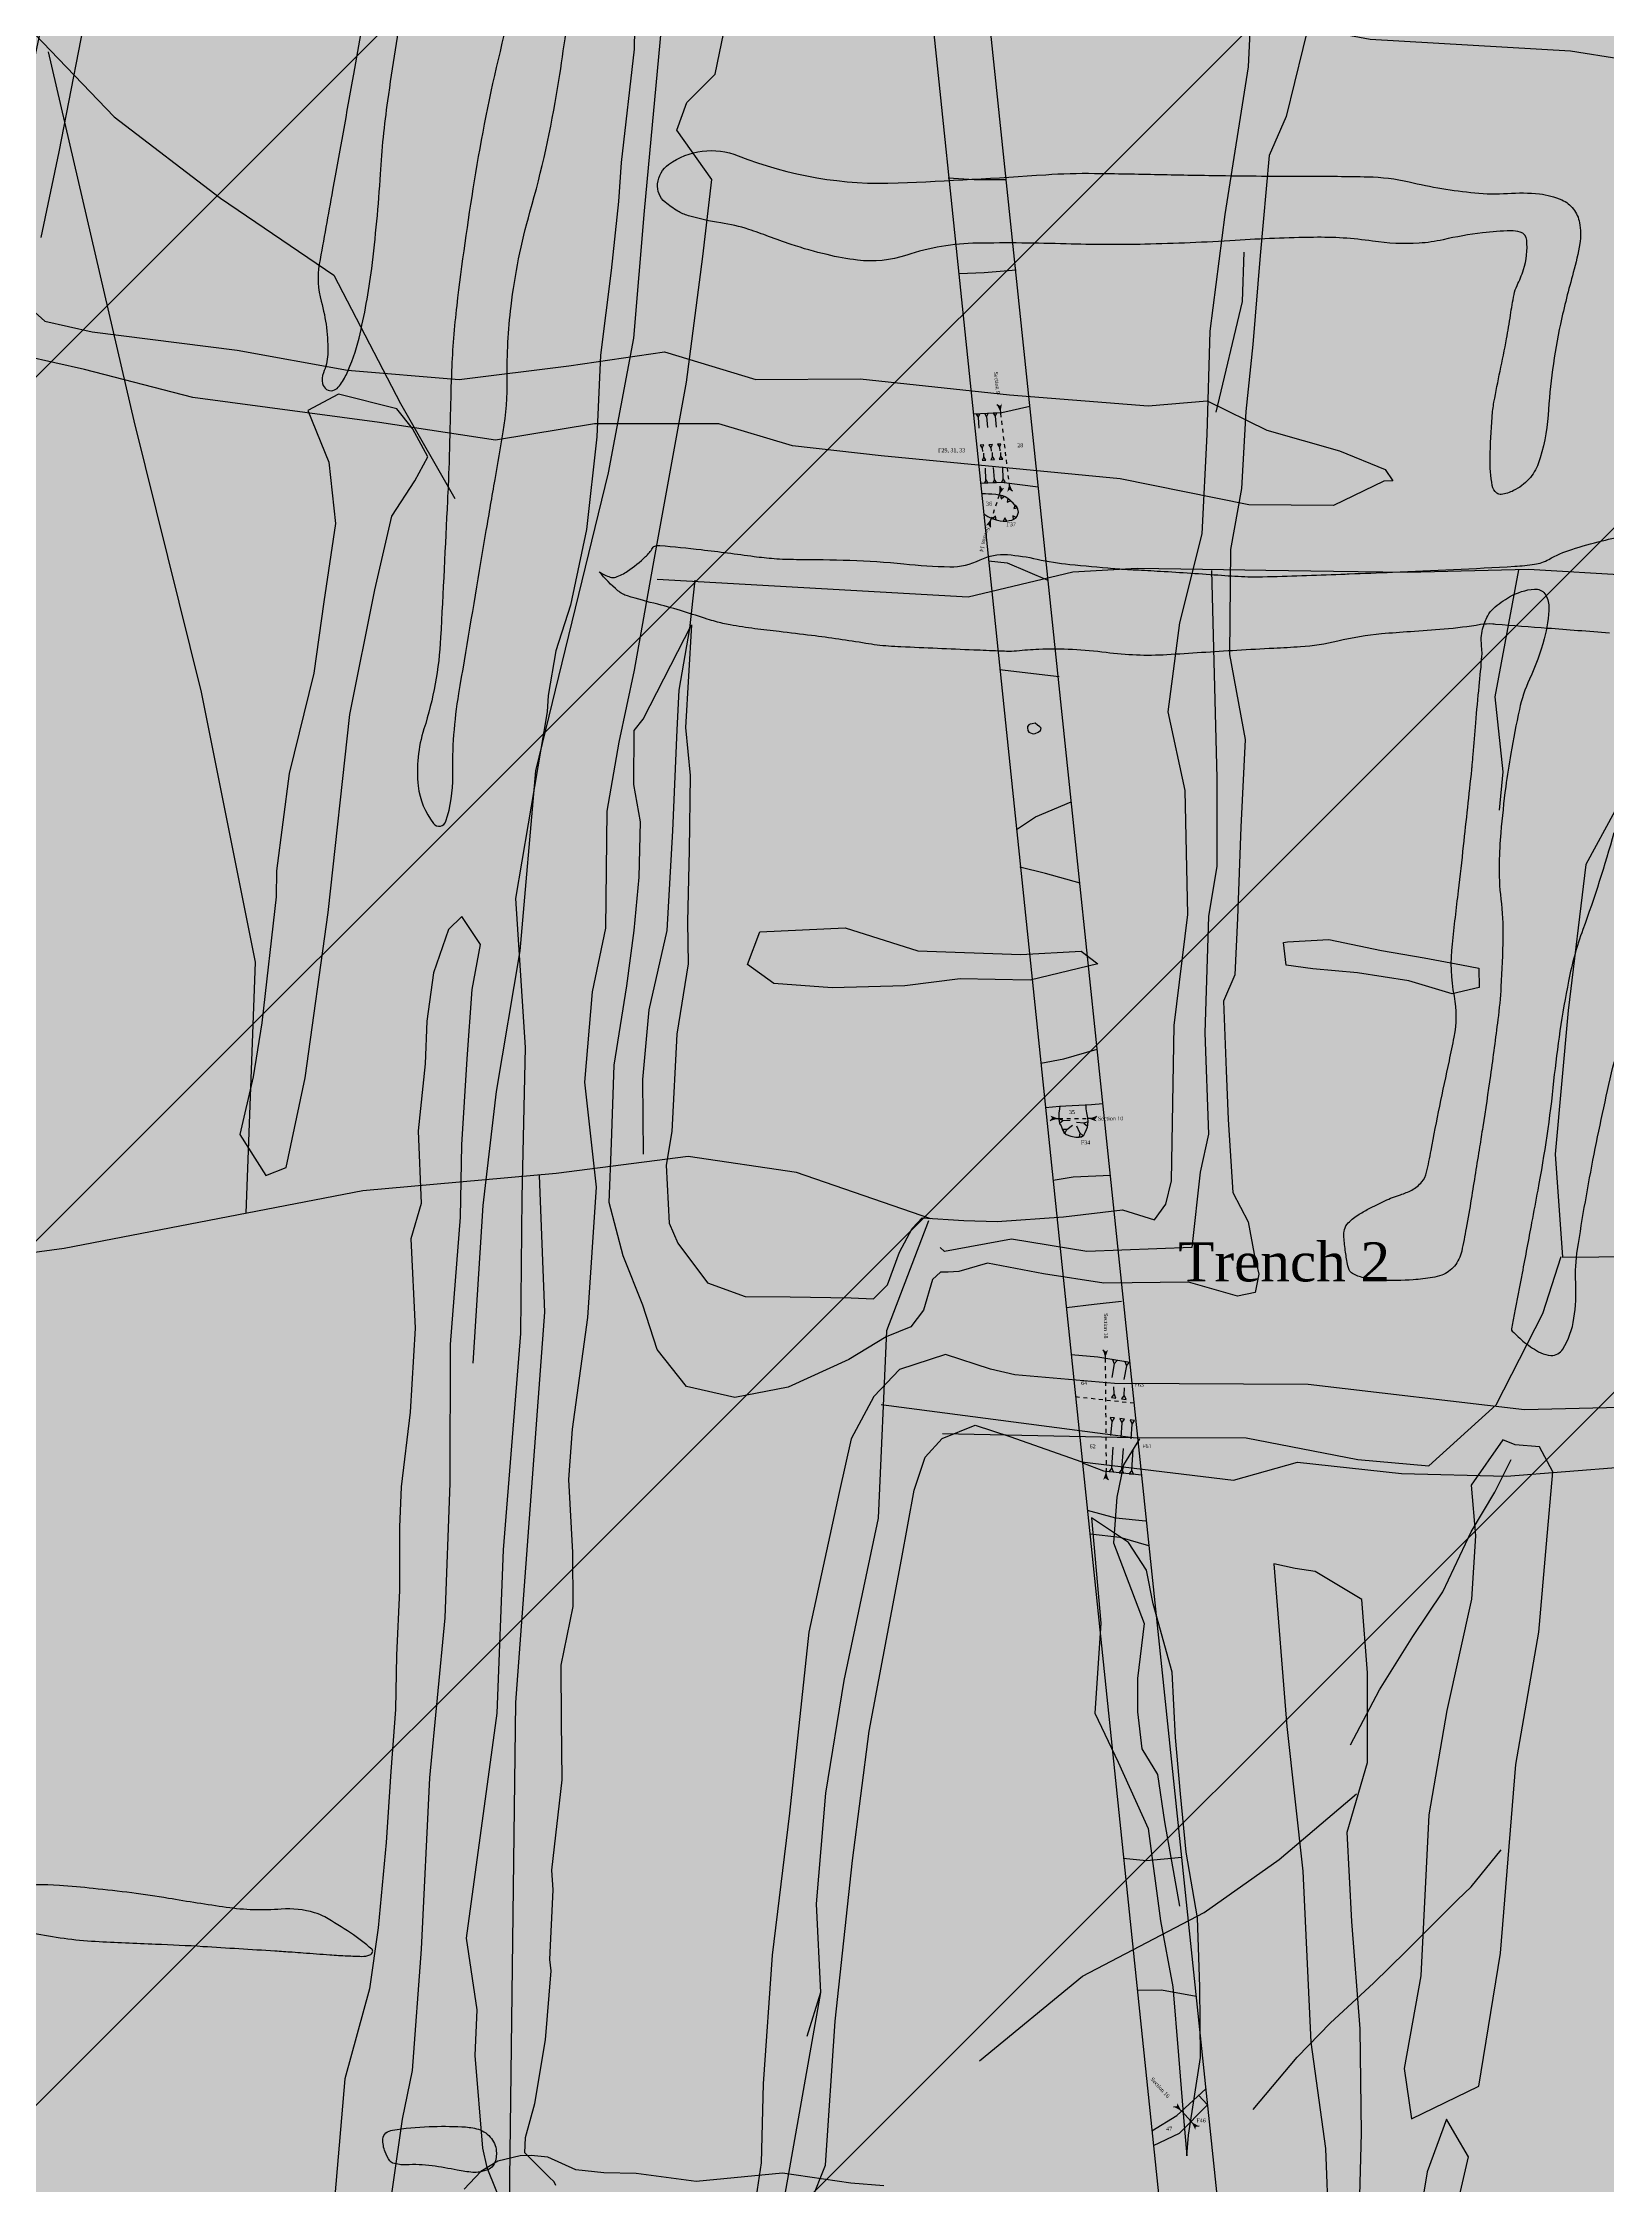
# Model space of a CAD drawing. Header units: feet. Extents: x 442639 to 445151, y 513727 to 516000.
# Drawn here: x 443502.5 to 443542.5, y 515028.6 to 515083.3 of the extents above; entities that cross this region are included whole.
import ezdxf

# ---------------------------------------------------------------- set-up
doc = ezdxf.new("R2010")
doc.units = ezdxf.units.FT
doc.header["$MEASUREMENT"] = 0
doc.linetypes.add('DASHDOT', pattern=[1, 0.5, -0.25, 0, -0.25])
doc.linetypes.add('DASHED', pattern=[0.75, 0.5, -0.25])
doc.layers.get('0').update_dxf_attribs({"linetype": 'CONTINUOUS'})
for name, color, linetype in [('AI', 14, 'CONTINUOUS'), ('CM1', 8, 'CONTINUOUS'), ('CROPMARKS', 5, 'CONTINUOUS'), ('FEATURES', 7, 'CONTINUOUS'), ('FW_AREA97', 8, 'CONTINUOUS'), ('GEOAREA', 4, 'CONTINUOUS'), ('PHASE3A', 7, 'CONTINUOUS'), ('TEXT', 7, 'CONTINUOUS'), ('TRENCH', 1, 'CONTINUOUS')]:
    doc.layers.add(name, color=color, linetype=linetype)
doc.styles.get("Standard").update_dxf_attribs({"font": 'times.ttf', "height": 2})

# ---------------------------------------------------------------- blocks, each defined once
blk = doc.blocks.new('A$CD1F4')
blk.add_lwpolyline([(0.76, 0.49), (0.56, 0.26), (0.01, 0.26)])
for points in [[(0.01, 0.26), (0.76, 0.49), (0.56, 0.26)], [(0.01, 0.26), (0.56, 0.26), (0.76, 0.01)]]:
    blk.add_solid(points)

msp = doc.modelspace()

# ---------------------------------------------------------------- hatches: boundary and pattern name
at = {"layer": 'FW_AREA97', "ltscale": 100}
h = msp.add_hatch(dxfattribs=at)
h.set_pattern_fill('ANSI31', color=8, scale=125, style=0)
h.paths.add_polyline_path([(443587.976, 515216.422), (443587.008, 515217.521), (443572.596, 515207.835), (443554.939, 515197.486), (443537.909, 515187.539), (443512.937, 515172.36), (443493.964, 515160.977), (443460.41, 515139.802), (443431.975, 515122.345), (443414.896, 515111.466), (443405.384, 515106.045), (443399.1, 515103.478), (443393.603, 515101.232), (443388.405, 515100.389), (443382.732, 515099.191), (443382.074, 515096.91), (443382.397, 515095.15), (443383.543, 515088.919), (443383.564, 515083.883), (443382.192, 515078.123), (443381.034, 515073.431), (443384.221, 515057.626), (443318.708, 515029.564), (443254.002, 515002.669), (443234.433, 514993.639), (443208.082, 514982), (443180.76, 514970.831), (443151.714, 514959.132), (443125.983, 514948.738), (443135.654, 514903.446), (443139.613, 514884.672), (443178.623, 514701.908), (443209.061, 514703.713), (443226.823, 514704.523), (443230.584, 514708.161), (443242.217, 514710.213), (443252.61, 514710.952), (443261.806, 514711.15), (443272.893, 514709.467), (443279.945, 514710.574), (443284.828, 514712.057), (443293.882, 514712.385), (443306.489, 514711.397), (443312.899, 514711.584), (443321.46, 514712.019), (443331.486, 514712.646), (443343.241, 514714.157), (443419.665, 514722.594), (443437.929, 514724.52), (443451.344, 514726.381), (443463.086, 514728.088), (443474.139, 514729.712), (443483.152, 514730.814), (443493.31, 514731.457), (443499.823, 514717.34), (443505.96, 514717.727), (443516.897, 514718.8), (443528.375, 514721.107), (443537.759, 514722.358), (443555.617, 514723.33), (443565.188, 514722.572), (443571.898, 514721.985), (443575.656, 514722.203), (443577.304, 514722.298), (443621.209, 514712.311), (443656.081, 514706.29), (443682.603, 514701.884), (443707.118, 514697.606), (443718.23, 514696.192), (443714.653, 514598.287), (443713.04, 514556.317), (443712.419, 514504.673), (443712.312, 514456.317), (443712.227, 514418.293), (443716.388, 514403.701), (443727.177, 514401.071), (443733.588, 514379.739), (443741.521, 514358.019), (443744.908, 514351.825), (443767.696, 514356.857), (443784.606, 514360.77), (443804.504, 514365.451), (443826.874, 514370.795), (443845.143, 514375.041), (443861.878, 514378.9), (443915.081, 514200), (443906.52, 514038.617), (443920.995, 514037.304), (443931.512, 514036.691), (443947.55, 514036.813), (443967.072, 514036.932), (443981.751, 514037.935), (444001.138, 514037.546), (444024.018, 514034.044), (444038.941, 514033.828), (444056.89, 514033.622), (444074.802, 514033.059), (444089.091, 514031.854), (444101.609, 514031.789), (444113.954, 514032.79), (444123.013, 514034.107), (444123.494, 514029.367), (444179.611, 514028.124), (444375.796, 514023.777), (444377.951, 514033.209), (444378.25, 514062.755), (444378.087, 514070.071), (444377.953, 514077.668), (444378.361, 514088.652), (444378.861, 514096.498), (444379.901, 514103.877), (444382.107, 514122.088), (444382.784, 514132.456), (444385.055, 514147.012), (444387.527, 514164.561), (444389.714, 514186.923), (444391.965, 514209.43), (444393.185, 514220.453), (444393.626, 514228.981), (444395.344, 514261.938), (444396.717, 514283.83), (444397.381, 514301.942), (444396.774, 514312.786), (444397.089, 514320.184), (444397.475, 514332.254), (444395.478, 514362.221), (444394.144, 514387.128), (444391.229, 514408.389), (444396.915, 514413.69), (444401.219, 514435.021), (444402.766, 514457.906), (444405.466, 514495.243), (444410.112, 514529.546), (444417.166, 514561.61), (444433.174, 514600.373), (444445.84, 514629.849), (444455.106, 514659.044), (444464.293, 514692.274), (444472.216, 514718.602), (444475.441, 514733.881), (444488.391, 514761.65), (444498.755, 514784.171), (444527.77, 514804.406), (444584.336, 514844.969), (444588.423, 514851.988), (444592.663, 514859.269), (444594.769, 514862.503), (444596.977, 514866.392), (444598.721, 514870.607), (444611.206, 514897.781), (444621.234, 514922.335), (444629.071, 514942.418), (444635.483, 514956.791), (444636.385, 514966.775), (444638.564, 514973.326), (444644.322, 514984.918), (444649.1, 514996.077), (444581.108, 515024.078), (444596.393, 515068.324), (444336.753, 515100), (444319.507, 515100.56), (444303.713, 515101.475), (444281.566, 515103.673), (444245.735, 515107.228), (444205.939, 515110.682), (444194.374, 515112.263), (444162.318, 515117.023), (444139.128, 515119.15), (444119.952, 515119.969), (444093.765, 515121.632), (444085.455, 515122.109), (444057.939, 515138.013), (444004.897, 515142.766), (444002.009, 515131.644), (444000, 515122.425), (443999.067, 515110.465), (443998.885, 515097.84), (443997.843, 515086.907), (443992.669, 515065.269), (443985.83, 515030.168), (443974.504, 514977.22), (443969.906, 514974.092), (443965.16, 514973.735), (443962.387, 514975.357), (443950.053, 514978.687), (443943.973, 514976.446), (443795.152, 514953.041), (443786.899, 514952.359), (443728.658, 514937.257), (443713.615, 514985.752), (443699.924, 514992.359), (443696.242, 515002.999), (443692.278, 515017.761), (443687.475, 515027.814), (443679.879, 515041.356), (443672.688, 515053.239), (443666.544, 515059.216), (443649.375, 515102.318), (443639.181, 515121.193), (443626.884, 515153.736), (443593.807, 515207.041)])
at = {"layer": 'GEOAREA', "ltscale": 100}
h = msp.add_hatch(color=256, dxfattribs=at)
h.paths.add_polyline_path([(443360, 514713.431), (443420, 514713.431), (443420, 514513.431), (443360, 514513.431)])
h.paths.add_polyline_path([(443161.3, 514956.171), (443259.237, 514712.967), (443265.024, 514715.528), (443265.355, 514714.687), (443282.203, 514714.855), (443293.914, 514714.206), (443300.25, 514713.294), (443301.92, 514714.039), (443221.12, 514915.562), (443333.235, 514960.739), (443427.48, 514725.701), (443429.235, 514726.393), (443429.597, 514725.694), (443440.808, 514730.091), (443442.157, 514728.53), (443447.236, 514730.424), (443448.237, 514728.596), (443453.829, 514728.858), (443486.116, 514741.69), (443389.252, 514983.375), (443400.106, 514987.696), (443388.716, 515022.127), (443384.684, 515039.803), (443386.193, 515044.842), (443385.554, 515046.683)])
h.paths.add_polyline_path([(443475.554, 514974.961), (443494.039, 514982.203), (443528.273, 514895.272), (443598.675, 514934.877), (443568.374, 515011.261), (443605.436, 515025.952), (443633.219, 514955.519), (443668.453, 514975.098), (443649.945, 515021.852), (443668.436, 515029.354), (443616.214, 515161.697), (443614.21, 515161.114), (443596.593, 515194.878), (443509.505, 515160.604), (443523.975, 515123.285), (443505.549, 515116.001), (443512.86, 515097.393), (443383.099, 515046.255), (443405.13, 514990.403), (443460.79, 515012.209)])
h.paths.add_polyline_path([(443790.652, 515270.828), (443603.972, 515197.597), (443614.29, 515171.164), (443628.267, 515143.04), (443775.083, 515200.378), (443868.78, 514960.66), (443876.506, 514963.635), (443877.714, 514961.959), (443906.757, 514973.289)])
h.paths.add_polyline_path([(443689.638, 514984.394), (443668.531, 514973.806), (443650.779, 514962.249), (443637.27, 514954.507), (443740.908, 514697.977), (443746.029, 514696.624), (443750.91, 514696.614), (443761.746, 514694.836), (443779.888, 514693.638), (443790.716, 514690.545), (443806.2, 514690.188), (443808.447, 514691.115)])
h.paths.add_polyline_path([(443584.518, 514924.294), (443566.738, 514914.939), (443551.462, 514904.702), (443532.463, 514893.523), (443602.452, 514721.254), (443620.617, 514717.014), (443626.38, 514714.975), (443645.648, 514712.103), (443666.275, 514707.459), (443671.591, 514709.515)])
at = {"layer": 'TRENCH', "ltscale": 100}
h = msp.add_hatch(color=256, dxfattribs=at)
h.paths.add_polyline_path([(443444.348, 515139.572), (443443.373, 515141.012), (443407.547, 515121.493), (443408.202, 515120.085)])
h.paths.add_polyline_path([(443483.252, 515162), (443484.901, 515162.649), (443466.734, 515198.214), (443465.416, 515197.545)])
h.paths.add_polyline_path([(443517.75, 515184.372), (443518.62, 515182.716), (443550.313, 515203.13), (443548.717, 515204.451)])
h.paths.add_polyline_path([(443679.504, 515139.262), (443681.179, 515139.75), (443643.747, 515232.77), (443642.153, 515232.133)], flags=17)
h.paths.add_polyline_path([(443560.104, 515195.095), (443558.689, 515195.42), (443539.705, 515085.728), (443541.124, 515085.449)])
h.paths.add_polyline_path([(443441.823, 515053.496), (443442.367, 515054.811), (443429.876, 515059.598), (443429.55, 515058.144)])
h.paths.add_polyline_path([(443454.402, 515012.917), (443453.081, 515013.418), (443457.193, 515024.46), (443458.551, 515023.946)])
h.paths.add_polyline_path([(443526.59, 515085.07), (443525.15, 515084.894), (443540.607, 514936.243), (443542.135, 514936.489)])
h.paths.add_polyline_path([(443457.832, 514965.49), (443457.319, 514966.917), (443420.536, 514952.894), (443421.036, 514951.477)])
h.paths.add_polyline_path([(443586.695, 515064.09), (443587.928, 515064.659), (443598.832, 515036.686), (443597.516, 515036.256)])
h.paths.add_polyline_path([(443642.329, 515065.428), (443642.185, 515063.906), (443602.508, 515066.574), (443602.619, 515068.047)], flags=17)
h.paths.add_polyline_path([(443629.648, 515090.047), (443628.268, 515090.169), (443629.104, 515100.325), (443630.546, 515100.227)], flags=17)
h.paths.add_polyline_path([(443641.901, 515046.461), (443640.78, 515027.021), (443642.257, 515026.956), (443643.407, 515046.529)], flags=17)
h.paths.add_polyline_path([(443613.368, 514921.596), (443614.818, 514922.262), (443652.746, 514829.498), (443651.105, 514829.188)])
h.paths.add_polyline_path([(443748.705, 514887.436), (443747.537, 514886.424), (443800.31, 514826.507), (443801.532, 514827.653)])
h.paths.add_polyline_path([(443778.329, 515074.969), (443776.546, 515074.414), (443773.702, 515090.476), (443775.699, 515091.08)], flags=17)
h.paths.add_polyline_path([(443871.281, 515019.199), (443870.522, 515017.464), (443849.048, 515029.417), (443850.465, 515031.68)], flags=17)
h.paths.add_polyline_path([(443847.133, 515072.648), (443845.192, 515072.037), (443842.709, 515082.193), (443845.17, 515082.528)], flags=17)
h.paths.add_polyline_path([(444045.314, 514982.301), (444049.127, 514979.066), (444045.892, 514975.254), (444042.079, 514978.488)])
h.paths.add_polyline_path([(444115.961, 514979.57), (444120.01, 514982.504), (444122.944, 514978.455), (444118.895, 514975.521)])
h.paths.add_polyline_path([(444190.813, 514982.443), (444195.114, 514984.993), (444197.664, 514980.692), (444193.363, 514978.142)])
h.paths.add_polyline_path([(444048.71, 515084.197), (444052.382, 515087.59), (444055.775, 515083.918), (444052.103, 515080.525)])
h.paths.add_polyline_path([(444124.079, 515073.634), (444128.312, 515076.296), (444130.974, 515072.064), (444126.742, 515069.401)])
h.paths.add_polyline_path([(444049.717, 515169.782), (444054.693, 515170.271), (444055.183, 515165.295), (444050.207, 515164.806)])
h.paths.add_polyline_path([(444115.388, 515183.688), (444119.415, 515186.651), (444122.379, 515182.624), (444118.352, 515179.661)])
h.paths.add_polyline_path([(444185.165, 515149.894), (444188.835, 515153.29), (444192.231, 515149.62), (444188.561, 515146.224)])
edge = h.paths.add_edge_path()
edge.add_line((443661.107, 515245.617), (443660.644, 515247.337))
edge.add_line((443660.644, 515247.337), (443648.085, 515241.695))
edge.add_line((443648.085, 515241.695), (443637.362, 515236.494))
edge.add_line((443637.362, 515236.494), (443624.812, 515229.893))
edge.add_line((443624.812, 515229.893), (443612.498, 515223.264))
edge.add_line((443612.498, 515223.264), (443598.3, 515215.38))
edge.add_line((443598.3, 515215.38), (443599.54, 515213.854))
edge.add_line((443599.54, 515213.854), (443610.28, 515220.162))
edge.add_line((443610.28, 515220.162), (443621.443, 515226.208))
edge.add_line((443621.443, 515226.208), (443632.096, 515231.881))
edge.add_line((443632.096, 515231.881), (443644.21, 515237.875))
edge.add_line((443644.21, 515237.875), (443661.107, 515245.617))
edge.add_line((443876.086, 514893.121), (443976.086, 514893.121))

# ---------------------------------------------------------------- linework, layer by layer
at = {"layer": 'AI', "color": 17}
for points in [[(443578.688, 515126.035, 0.000001), (443578.899, 515127.366, 0.000001), (443579.049, 515128.318, 0.000039)], [(443511.276, 515087.144, -0.000188), (443510.457, 515082.548, -0.000883), (443509.922, 515079.577, 0.001388), (443509.583, 515077.685, 0.113525), (443509.631, 515076.737, -0.078127), (443509.798, 515075.375, -0.098648), (443509.688, 515074.908, 0.174194), (443509.665, 515074.631, 0.183317), (443509.77, 515074.485, 0.20639), (443509.929, 515074.457, 0.159331), (443510.066, 515074.54, 0.067486), (443510.267, 515074.852, 0.050698), (443510.598, 515075.796, 0.028013), (443510.922, 515077.576, 0.015752), (443511.146, 515079.991, -0.020291), (443511.336, 515081.865, -0.006797), (443511.744, 515084.464, -0.00949)], [(443514.867, 515086.457, -0.018551), (443514.202, 515083.126, 0.018663), (443513.541, 515079.815, 0.010305), (443513.095, 515076.626, 0.019907), (443512.964, 515074.963, 0.004791), (443512.931, 515073.839, -0.003883), (443512.893, 515072.452, -0.003346), (443512.859, 515071.645, -0.00077), (443512.684, 515068.137, -0.064436), (443512.258, 515065.803, 0.105043), (443512.112, 515064.345, 0.139747), (443512.503, 515063.387, 0.599162), (443512.82, 515063.443, 0.084118), (443512.994, 515064.596, -0.04619), (443513.151, 515066.705, -0.000079), (443513.715, 515070.062, -0.000327), (443513.851, 515070.873, -0.000667), (443514.075, 515072.18, 0.000715), (443514.283, 515073.399, 0.045882), (443514.387, 515074.762, -0.033854), (443514.483, 515076.61, -0.039434), (443514.968, 515079.019, 0.029452), (443515.681, 515082.228, 0.010895), (443516.018, 515084.663, 0.028444)], [(443542.558, 515068.252, -0.000213), (443541.749, 515068.315, 0.000223), (443540.975, 515068.375, 0.000066), (443539.645, 515068.477, 0.001194), (443539.571, 515068.483, 0.058528), (443539.263, 515068.469, -0.019028), (443538.327, 515068.352, -0.006019), (443537.469, 515068.288, 0.007013), (443536.733, 515068.232, 0.037743), (443535.61, 515068.045, -0.044803), (443534.662, 515067.9, -0.002879), (443533.977, 515067.862, 0.002093), (443533.034, 515067.81, 0.001968), (443532.13, 515067.754, -0.002005), (443531.243, 515067.698, -0.047708), (443529.691, 515067.755, 0.042976), (443527.969, 515067.835, 0.015492), (443527.404, 515067.795, -0.033984), (443527.146, 515067.786, -0.001398), (443526.947, 515067.794, -0.000437), (443526.311, 515067.819, -0.001054), (443524.448, 515067.901, -0.006226), (443524.132, 515067.919, -0.023573), (443523.549, 515067.989, 0.009913), (443522.166, 515068.191, 0.003326), (443521.337, 515068.29, -0.004418), (443520.713, 515068.365, -0.012542), (443520.081, 515068.464, -0.021187), (443519.711, 515068.548, -0.013607), (443519.499, 515068.611, 0.004767), (443518.895, 515068.804, 0.01357), (443518.233, 515068.99, -0.011658), (443517.461, 515069.202, -0.104161), (443517.216, 515069.336, -0.042403), (443516.739, 515069.821), (443516.739, 515069.821, 0.070892), (443517.019, 515069.685, 0.159491), (443517.16, 515069.687, 0.068848), (443517.463, 515069.838, 0.039379), (443517.923, 515070.208, 0.065338), (443518.102, 515070.428, -0.200917), (443518.18, 515070.484, -0.077058), (443518.29, 515070.492, -0.007963), (443519.342, 515070.387, -0.005881), (443520.696, 515070.215, 0.015712), (443521.204, 515070.161, 0.018678), (443521.777, 515070.139, -0.007825), (443523.145, 515070.117, -0.018098), (443524.521, 515070.023, 0.021207), (443525.696, 515069.95, 0.121077), (443526.475, 515070.125, -0.136784), (443527.171, 515070.259, -0.035313), (443527.928, 515070.143, 0.032059), (443528.762, 515070.01, 0.001126), (443529.875, 515069.907, 0.007656), (443530.039, 515069.895, 0.0009), (443530.436, 515069.872, -0.000557), (443531.078, 515069.836, -0.004162), (443532.643, 515069.732, 0.009671), (443533.317, 515069.695, 0.015696), (443533.69, 515069.693, 0.002926), (443535.689, 515069.759, 0.000285), (443535.907, 515069.768, 0.000057), (443537.008, 515069.811, 0.00388), (443540.136, 515069.961, 0.023866), (443540.643, 515070.014, 0.091529), (443541.002, 515070.138, -0.053762), (443541.593, 515070.394, -0.013699), (443542.366, 515070.611, -0.015816), (443543.045, 515070.759, -0.021941)], [(443542.666, 515063.146, -0.020632), (443541.876, 515060.672, 0.039324), (443541.51, 515059.358, 0.022255), (443541.129, 515056.803, -0.020376), (443540.722, 515054.011, -0.000037), (443540.567, 515053.185, -0.000023), (443540.323, 515051.886, -0.001254), (443540.123, 515050.835, 0.00353), (443540.054, 515050.461, 0.241208), (443540.07, 515050.409, 0.029019), (443540.385, 515050.119, 0.056182), (443540.8, 515049.852, 0.104554), (443541.059, 515049.786, 0.270843), (443541.362, 515049.945, 0.103909), (443541.649, 515050.735, 0.046699), (443541.693, 515051.642, -0.049415), (443541.74, 515052.498, -0.010196), (443542.164, 515054.927, -0.01034), (443542.681, 515057.302, -0.017432)], [(443552.14, 515033.001, 0.00001), (443551.691, 515031, 0.010292)], [(443502.269, 515035.021, 0.039378), (443503.858, 515034.806, 0.005134), (443505.4, 515034.735, -0.006545), (443506.61, 515034.676, -0.000385), (443508.449, 515034.561, -0.001592), (443508.894, 515034.532, -0.001374), (443509.173, 515034.511, 0.000567), (443509.851, 515034.461, 0.005737), (443510.301, 515034.434, 0.00706), (443510.667, 515034.42, 0.100954), (443510.878, 515034.459, 0.22424), (443510.946, 515034.532, 0.299537), (443510.926, 515034.603, 0.02976), (443510.383, 515035.02, 0.020755), (443509.725, 515035.427, 0.056799), (443509.463, 515035.537, 0.091157), (443508.612, 515035.626, -0.055188), (443507.206, 515035.671, -0.00667), (443505.727, 515035.903, 0.010531), (443504.789, 515036.043, 0.006158), (443503.808, 515036.155, 0.006985), (443502.941, 515036.232, 0.04841), (443501.768, 515036.206, -0.055879)]]:
    msp.add_lwpolyline(points, format="xyb", dxfattribs=at)
for points in [[(443501.741, 515080.278), (443502.82, 515085.331), (443503.825, 515090.355), (443504.842, 515094.217), (443505.027, 515094.939), (443505.659, 515095.193), (443506.355, 515095.559), (443506.57, 515095.559), (443505.995, 515094.572), (443505.139, 515092.566), (443504.762, 515090.494), (443504.474, 515089.061), (443503.732, 515084.726), (443502.924, 515080.559), (443502.465, 515078.367)], [(443534.932, 515084.067), (443534.296, 515081.459), (443533.855, 515080.461), (443533.628, 515077.909), (443533.441, 515075.632), (443533.265, 515073.921), (443533.149, 515071.953), (443532.868, 515070.394), (443532.846, 515067.708), (443533.244, 515065.536), (443533.131, 515063.289), (443533.049, 515060.968), (443532.984, 515059.517), (443532.695, 515058.839), (443532.757, 515057.072), (443532.807, 515055.819), (443532.932, 515053.948), (443533.32, 515053.197), (443533.478, 515052.375), (443533.598, 515051.862), (443533.505, 515051.393), (443533.048, 515051.296), (443531.801, 515051.659), (443529.632, 515051.629), (443528.088, 515051.873), (443526.663, 515052.142), (443525.927, 515051.933), (443525.655, 515051.91), (443525.458, 515051.917), (443525.254, 515051.727), (443525.028, 515050.946), (443524.705, 515050.514), (443524.073, 515050.26), (443523.118, 515049.682), (443521.568, 515048.973), (443520.207, 515048.707), (443518.971, 515048.988), (443518.222, 515049.939), (443517.856, 515051.066), (443517.348, 515052.33), (443516.993, 515053.698), (443517.054, 515055.213), (443517.118, 515057.203), (443517.446, 515059.234), (443517.634, 515060.648), (443517.755, 515062.014), (443517.79, 515063.431), (443517.625, 515064.379), (443517.631, 515065.763), (443517.861, 515066.05), (443519.093, 515068.466), (443518.94, 515065.836), (443519.064, 515064.612), (443519.034, 515062.7), (443518.992, 515060.87), (443519.012, 515059.798), (443518.72, 515057.997), (443518.597, 515055.509), (443518.446, 515054.649), (443518.523, 515053.169), (443518.75, 515052.656), (443519.503, 515051.641), (443520.463, 515051.293), (443521.613, 515051.28), (443523.175, 515051.259), (443523.748, 515051.231), (443524.101, 515051.588), (443524.412, 515052.426), (443524.731, 515053.029), (443524.988, 515053.304), (443526.052, 515053.235), (443526.904, 515053.21), (443528.603, 515053.332), (443530.11, 515053.505), (443530.925, 515053.249), (443531.218, 515053.648), (443531.366, 515054.247), (443531.431, 515058.224), (443531.78, 515061.062), (443531.716, 515064.232), (443531.278, 515066.236), (443531.573, 515068.513), (443532.146, 515070.794), (443532.273, 515073.328), (443532.355, 515075.973), (443532.734, 515078.953), (443533.331, 515082.733), (443533.436, 515084.891)], [(443517.647, 515084.228), (443517.632, 515083.185), (443517.302, 515080.287), (443517.228, 515079.285), (443517.046, 515077.527), (443516.767, 515075.363), (443516.674, 515073.273), (443516.414, 515070.901), (443516.001, 515068.964), (443515.626, 515067.798), (443515.432, 515066.662), (443515.406, 515066.241), (443514.596, 515061.466), (443514.846, 515057.656), (443514.762, 515053.819), (443514.726, 515050.348), (443514.284, 515044.813), (443514.117, 515040.641), (443513.333, 515034.883), (443513.613, 515033.051), (443513.561, 515031.885), (443513.752, 515029.52), (443513.864, 515029.024), (443514.304, 515027.926)], [(443515.626, 515028.563), (443515.588, 515028.656), (443515.454, 515028.775), (443514.84, 515029.393), (443514.854, 515029.788), (443515.089, 515030.66), (443515.368, 515032.284), (443515.505, 515034.046), (443515.475, 515034.336), (443515.56, 515036.12), (443515.53, 515036.627), (443515.794, 515038.936), (443515.775, 515040.441), (443515.767, 515041.864), (443516.072, 515043.368), (443516.061, 515044.747), (443515.963, 515046.609), (443516.052, 515047.898), (443516.442, 515050.754), (443516.665, 515054.084), (443516.366, 515056.773), (443516.567, 515059.079), (443516.909, 515060.707), (443516.942, 515063.701), (443517.25, 515065.467), (443517.637, 515067.307), (443518.12, 515069.985), (443518.968, 515074.667), (443519.388, 515077.881), (443519.615, 515079.852), (443518.721, 515081.114), (443518.977, 515081.822), (443519.704, 515082.545), (443519.975, 515083.863)], [(443502.234, 515076.525), (443502.569, 515076.228), (443503.778, 515075.958), (443507.488, 515075.484), (443510.304, 515074.974), (443513.162, 515074.74), (443515.958, 515075.087), (443518.406, 515075.443), (443520.739, 515074.74), (443523.41, 515074.755), (443527.223, 515074.344), (443530.769, 515074.062), (443532.272, 515074.191), (443533.802, 515073.445), (443535.655, 515072.916), (443536.82, 515072.434), (443537.021, 515072.148), (443536.787, 515072.14), (443535.504, 515071.517), (443533.339, 515071.532), (443530.05, 515072.197), (443523.941, 515072.788), (443521.679, 515073.045), (443519.792, 515073.604), (443516.619, 515073.603), (443514.086, 515073.19), (443511.121, 515073.64), (443506.355, 515074.273), (443503.582, 515074.995), (443502.064, 515075.335)], [(443511.384, 515027.988), (443511.707, 515030.257), (443511.964, 515031.504), (443512.194, 515034.6), (443512.405, 515038.984), (443512.798, 515043.073), (443512.931, 515046.519), (443512.938, 515050.064), (443513.19, 515053.32), (443513.227, 515055.171), (443513.364, 515057.365), (443513.494, 515059.145), (443513.706, 515060.289), (443513.225, 515061.003), (443512.883, 515060.672), (443512.503, 515059.569), (443512.328, 515058.333), (443512.291, 515057.238), (443512.113, 515055.524), (443512.184, 515053.673), (443511.92, 515052.768), (443512.036, 515050.481), (443511.903, 515048.332), (443511.672, 515046.425), (443511.632, 515045.393), (443511.632, 515043.773), (443511.558, 515042.123), (443511.533, 515040.73), (443511.41, 515039.147), (443511.295, 515037.33), (443511.087, 515035.151), (443510.868, 515033.594), (443510.235, 515031.288), (443509.812, 515026.301)], [(443544.918, 515048.508), (443540.388, 515048.393), (443534.859, 515049.044), (443529.908, 515049.063), (443527.355, 515049.29), (443526.738, 515049.431), (443525.591, 515049.812), (443524.409, 515049.424), (443523.759, 515048.731), (443523.177, 515047.655), (443522.866, 515046.278), (443522.097, 515042.71), (443521.602, 515038.085), (443521.16, 515034.454), (443520.927, 515031.165), (443520.878, 515029.138), (443520.745, 515028.286)], [(443522.155, 515028.161), (443522.518, 515029.084), (443522.766, 515032.767), (443523.21, 515036.875), (443523.634, 515040.175), (443524.461, 515044.565), (443524.785, 515046.337), (443525.071, 515047.185), (443525.505, 515047.662), (443526.342, 515047.998), (443527.235, 515047.709), (443529.07, 515047.064), (443532.95, 515046.594), (443534.579, 515047.053), (443537.243, 515046.763), (443539.925, 515046.696), (443542.938, 515046.935)], [(443524.013, 515028.551), (443523.164, 515028.621), (443521.421, 515028.874), (443519.216, 515028.661), (443517.685, 515028.869), (443516.858, 515028.884), (443516.136, 515028.962), (443515.424, 515029.282), (443514.996, 515029.326), (443514.717, 515029.323), (443514.147, 515029.181), (443513.711, 515028.92), (443513.287, 515028.469)]]:
    msp.add_lwpolyline(points, dxfattribs=at)
for points in [[(443518.511, 515080.235, -0.257002), (443520.291, 515080.458, 0.105518), (443524.377, 515079.763, 0.006937), (443528.148, 515079.974, -0.021), (443529.395, 515080.008, -0.001551), (443531.035, 515079.98, 0.001488), (443532.743, 515079.95, 0.003982), (443534.836, 515079.936, -0.00539), (443536.381, 515079.921, -0.052631), (443537.435, 515079.789, 0.032749), (443539.116, 515079.509, 0.04198), (443539.951, 515079.496, -0.042938), (443540.768, 515079.481, -0.078915), (443541.337, 515079.329, -0.123649), (443541.635, 515079.096, -0.120615), (443541.791, 515078.746, -0.085763), (443541.796, 515078.211, -0.028455), (443541.632, 515077.471, 0.015915), (443541.304, 515076.156, 0.038415), (443540.987, 515073.824, -0.071497), (443540.733, 515072.581, -0.100423), (443540.497, 515072.19, -0.092773), (443540.102, 515071.895, -0.077185), (443539.791, 515071.799, -0.214456), (443539.674, 515071.832, -0.174083), (443539.561, 515072.025, -0.053132), (443539.505, 515072.735, -0.010337), (443539.556, 515073.775, -0.028033), (443539.604, 515074.156, -0.007249), (443539.761, 515074.953, 0.00702), (443539.925, 515075.775, 0.0079), (443540.027, 515076.382, -0.009067), (443540.117, 515076.91, -0.067884), (443540.193, 515077.139, 0.037228), (443540.358, 515077.546, 0.099221), (443540.442, 515078.302, 0.309432), (443540.274, 515078.506, 0.076319), (443540.032, 515078.538, 0.025623), (443539.311, 515078.486, 0.024746), (443538.305, 515078.311, -0.040706), (443537.69, 515078.223, -0.051247), (443536.502, 515078.274, 0.040346), (443534.996, 515078.372, 0.011753), (443532.994, 515078.293, -0.010189), (443530.685, 515078.195, -0.013462), (443528.672, 515078.204, 0.011922), (443526.4, 515078.222, 0.076268), (443524.595, 515077.916, -0.111019), (443523.335, 515077.79, -0.02747), (443522.559, 515077.929, -0.022691), (443521.642, 515078.19, -0.010356), (443521.067, 515078.395, 0.011707), (443520.559, 515078.575, 0.043563), (443519.843, 515078.742, -0.037688), (443519.015, 515078.926, -0.058645), (443518.745, 515079.044, -0.043675), (443518.423, 515079.271, -0.244548), (443518.23, 515079.742, -0.216323)], [(443540.901, 515069.259, -0.161886), (443541.005, 515068.936, -0.064325), (443540.888, 515068.11, -0.040245), (443540.512, 515067.075, 0.054392), (443540.254, 515066.301, 0.009099), (443540.033, 515065.171, 0.012236), (443539.904, 515064.325, 0.010091), (443539.778, 515063.15, 0.015449), (443539.736, 515062.379, 0.036429), (443539.78, 515061.452, -0.034574), (443539.831, 515060.475, -0.010835), (443539.782, 515059.212, -0.016265), (443539.704, 515058.373, -0.003602), (443539.513, 515056.946, -0.00389), (443539.317, 515055.627, -0.000756), (443539.237, 515055.12, -0.000286), (443539.022, 515053.782, -0.005438), (443538.894, 515053.039, -0.006853), (443538.779, 515052.453, -0.12127), (443538.592, 515052.068, -0.131709), (443538.27, 515051.839, -0.048084), (443538.036, 515051.777, -0.023223), (443537.541, 515051.719, -0.027475), (443536.702, 515051.706, -0.052663), (443536.269, 515051.769, -0.064239), (443535.989, 515051.88, -0.162808), (443535.907, 515051.969, -0.052282), (443535.872, 515052.078, -0.016919), (443535.81, 515052.427, -0.017462), (443535.769, 515052.809, -0.047083), (443535.772, 515052.951, -0.145126), (443535.852, 515053.138, -0.081759), (443536.121, 515053.372, -0.016978), (443536.401, 515053.532, -0.011802), (443536.816, 515053.738, -0.032511), (443537.215, 515053.893, 0.044341), (443537.504, 515054.014, 0.098237), (443537.761, 515054.222, 0.118431), (443537.883, 515054.468, 0.010059), (443537.997, 515055.023, -0.00493), (443538.219, 515056.158, -0.002327), (443538.464, 515057.319, 0.004461), (443538.589, 515057.925, 0.095697), (443538.592, 515058.967, -0.074416), (443538.541, 515060.302, -0.002067), (443538.697, 515061.664, 0.002449), (443538.827, 515062.813, 0.000212), (443539.039, 515064.769, 0.003432), (443539.051, 515064.889, 0.003953), (443539.073, 515065.146, -0.001249), (443539.139, 515065.961, -0.005138), (443539.226, 515066.896, 0.006252), (443539.297, 515067.665, 0.046333), (443539.294, 515067.851, -0.030526), (443539.281, 515068.133, -0.066796), (443539.315, 515068.358, -0.041879), (443539.444, 515068.695, -0.102617), (443539.589, 515068.885, -0.047683), (443540.005, 515069.18, -0.10875), (443540.637, 515069.379, -0.262994)], [(443511.287, 515029.905, -0.138857), (443511.453, 515029.98, -0.026562), (443512.388, 515030.067, -0.021042), (443513.227, 515030.065, -0.047441), (443513.597, 515030.013, -0.153184), (443513.953, 515029.8, -0.163189), (443514.107, 515029.441, -0.121819), (443514.055, 515029.118, -0.195775), (443513.907, 515028.972, -0.052416), (443513.684, 515028.905, -0.068076), (443513.505, 515028.897, -0.028711), (443513.109, 515028.954, 0.017621), (443512.467, 515029.063, 0.044697), (443511.796, 515029.091, -0.090914), (443511.466, 515029.135, -0.161918), (443511.389, 515029.193, -0.058956), (443511.265, 515029.422, -0.105936), (443511.21, 515029.75, -0.210143)]]:
    msp.add_lwpolyline(points, format="xyb", close=True, dxfattribs=at)
for points in [[(443509.294, 515073.943), (443509.824, 515072.623), (443510.001, 515071.053), (443509.703, 515069.055), (443509.445, 515067.225), (443508.812, 515064.661), (443508.492, 515062.179), (443508.482, 515061.506), (443508.111, 515058.291), (443507.89, 515056.907), (443507.553, 515055.434), (443508.213, 515054.382), (443508.734, 515054.591), (443509.218, 515056.879), (443509.807, 515061.11), (443510.365, 515066.169), (443511.004, 515069.362), (443511.437, 515071.241), (443512.023, 515072.146), (443512.361, 515072.757), (443511.962, 515073.481), (443511.563, 515073.99), (443510.075, 515074.364)], [(443520.841, 515060.619), (443523.024, 515060.719), (443524.881, 515060.126), (443527.508, 515060.037), (443529.051, 515060.117), (443529.483, 515059.794), (443527.75, 515059.379), (443525.965, 515059.417), (443524.548, 515059.237), (443522.692, 515059.182), (443521.2, 515059.295), (443520.529, 515059.782)], [(443534.33, 515060.359), (443535.386, 515060.417), (443536.729, 515060.136), (443537.819, 515059.948), (443538.776, 515059.77), (443539.219, 515059.689), (443539.223, 515059.194), (443538.535, 515059.026), (443537.43, 515059.359), (443536.116, 515059.566), (443534.974, 515059.668), (443534.29, 515059.76), (443534.229, 515060.341)], [(443539.831, 515047.63), (443539.025, 515046.465), (443539.135, 515045.17), (443539.029, 515043.552), (443538.401, 515040.709), (443537.94, 515038.041), (443537.737, 515033.923), (443537.309, 515031.549), (443537.5, 515030.266), (443539.214, 515031.105), (443539.771, 515034.502), (443540.166, 515039.324), (443540.749, 515042.71), (443540.943, 515044.968), (443541.112, 515046.806), (443540.768, 515047.445), (443540.143, 515047.497)], [(443529.321, 515045.632), (443529.559, 515042.943), (443529.406, 515040.637), (443529.996, 515039.384), (443530.764, 515037.685), (443531.084, 515035.331), (443531.395, 515033.642), (443531.539, 515031.887), (443531.679, 515030.194), (443531.751, 515029.317), (443531.795, 515029.852), (443532.101, 515031.832), (443532.087, 515033.64), (443532.025, 515035.407), (443531.74, 515037.084), (443531.593, 515038.579), (443531.468, 515040.018), (443531.38, 515041.689), (443530.894, 515043.436), (443530.722, 515044.295), (443530.267, 515044.998)], [(443533.98, 515044.46), (443534.313, 515040.298), (443534.72, 515036.597), (443534.92, 515032.23), (443535.299, 515029.511), (443535.377, 515027.492), (443535.839, 515026.339), (443536.147, 515027.348), (443536.221, 515029.903), (443536.188, 515032.567), (443535.972, 515035.308), (443535.853, 515037.592), (443536.368, 515039.374), (443536.376, 515041.666), (443536.224, 515043.548), (443535.033, 515044.257), (443534.527, 515044.334)], [(443538.39, 515030.256), (443537.893, 515028.912), (443537.749, 515028.034), (443537.732, 515027.164), (443538.127, 515026.394), (443538.505, 515027.28), (443538.723, 515028.296), (443538.949, 515029.293), (443538.602, 515029.888)]]:
    msp.add_lwpolyline(points, close=True, dxfattribs=at)
at = {"layer": 'CM1', "ltscale": 100, "flags": 128}
for points in [[(443515.087, 515094.245), (443511.447, 515093.219), (443508.323, 515092.668), (443504.571, 515091.758), (443502.547, 515090.851), (443501.251, 515089.34), (443501.209, 515086.281), (443502.108, 515083.776), (443504.342, 515081.45), (443507.061, 515079.372), (443509.951, 515077.406), (443511.661, 515074.124), (443513.043, 515071.697)], [(443519.835, 515085.274), (443523.961, 515084.66), (443525.83, 515084.633), (443527.756, 515084.607), (443529.992, 515084.462), (443532.167, 515084.063), (443533.978, 515083.896), (443536.436, 515083.437), (443541.559, 515083.139), (443544.131, 515082.734), (443546.331, 515082.08), (443548.613, 515081.199), (443548.095, 515078.543), (443547.936, 515077.356), (443547.464, 515073.991)], [(443507.718, 515053.424), (443507.949, 515059.843), (443506.572, 515066.745), (443504.856, 515073.681), (443502.666, 515083.116)], [(443525.211, 515053.279), (443521.782, 515054.465), (443519.012, 515054.872), (443515.635, 515054.438), (443510.7, 515053.997), (443503.059, 515052.518), (443497.184, 515051.722), (443489.629, 515050.27), (443484.573, 515049.292), (443480.25, 515048.078), (443475.515, 515047.748), (443471.627, 515047.207), (443467.885, 515047.005), (443463.012, 515046.931), (443460.268, 515047.196), (443457.358, 515047.775), (443455.012, 515048.176), (443450.912, 515048.687), (443447.693, 515049.383)], [(443535.938, 515039.83), (443536.681, 515041.235), (443537.533, 515042.598), (443538.298, 515043.74), (443539.018, 515045.278), (443539.63, 515046.288), (443540.045, 515047.123)], [(443526.457, 515031.748), (443529.086, 515033.911), (443532.196, 515035.539), (443534.113, 515036.9), (443536.091, 515038.572)], [(443533.45, 515030.502), (443534.576, 515031.841), (443535.429, 515032.72), (443536.523, 515033.732), (443537.355, 515034.546), (443537.946, 515035.14), (443538.668, 515035.865), (443539.018, 515036.195), (443539.784, 515037.141)]]:
    msp.add_lwpolyline(points, dxfattribs=at)
at = {"layer": 'CROPMARKS', "ltscale": 100, "flags": 128}
for points in [[(443523.997, 515119.049), (443522.049, 515109.36), (443521.232, 515103.621), (443520.428, 515098.76), (443519.567, 515093.928), (443518.835, 515088.217), (443518.353, 515084.088), (443517.886, 515079.052), (443517.614, 515075.798), (443516.97, 515072.351), (443515.108, 515064.729), (443514.706, 515060.13), (443514.106, 515056.529), (443513.763, 515053.615), (443513.506, 515049.586)], [(443532.501, 515073.905), (443533.177, 515076.731), (443533.223, 515077.996)], [(443571.031, 515065.66), (443566.187, 515066.485), (443564.236, 515066.739), (443562.232, 515067.277), (443560.676, 515067.44), (443557.957, 515067.478), (443556.118, 515067.617), (443553.266, 515068.252), (443551.487, 515068.617), (443550.159, 515068.919), (443548.946, 515069.276), (443546.006, 515069.685), (443543.089, 515069.726), (443540.485, 515069.876), (443537.396, 515069.805), (443535.499, 515069.832), (443533.771, 515069.856), (443532.157, 515069.879), (443530.486, 515069.902), (443528.842, 515069.812), (443526.17, 515069.169), (443518.216, 515069.621)], [(443532.386, 515069.858), (443532.522, 515064.546), (443532.522, 515063.689), (443532.522, 515062.296), (443532.308, 515061.01), (443532.218, 515058.037), (443532.308, 515055.438), (443532.094, 515054.474), (443531.879, 515052.545), (443529.201, 515052.438), (443527.272, 515052.759), (443525.558, 515052.438), (443525.45, 515052.545)], [(443540.234, 515069.87), (443539.63, 515066.621), (443539.829, 515064.709), (443539.74, 515063.725)], [(443519.184, 515069.604), (443519.047, 515068.369), (443518.773, 515066.792), (443518.721, 515065.776), (443518.606, 515063.199), (443518.466, 515060.652), (443518.001, 515058.618), (443517.843, 515056.84), (443517.857, 515054.93)], [(443550.155, 515065.852), (443545.62, 515065.661), (443543.43, 515065.068), (443541.948, 515062.341), (443541.499, 515058.608), (443541.164, 515054.931), (443541.354, 515052.294), (443546, 515052.342), (443548.377, 515052.167), (443551.212, 515052.354), (443554.014, 515051.692)], [(443515.204, 515054.386), (443515.341, 515050.893), (443514.596, 515040.912), (443514.439, 515028.05)], [(443525.155, 515053.223), (443524.076, 515050.411), (443523.868, 515045.626), (443522.988, 515041.475), (443522.523, 515038.592), (443522.285, 515035.763), (443522.395, 515033.495), (443521.432, 515028.05)], [(443525.155, 515053.223), (443524.076, 515050.411), (443523.868, 515045.626), (443522.988, 515041.475), (443522.523, 515038.592), (443522.285, 515035.763), (443522.395, 515033.495), (443522.04, 515032.374)], [(443523.942, 515048.534), (443530.383, 515047.688), (443533.273, 515047.676), (443536.126, 515047.126), (443537.937, 515046.959), (443539.658, 515048.522), (443540.852, 515050.856), (443541.324, 515052.31)], [(443525.513, 515047.785), (443530.383, 515047.688), (443533.273, 515047.676), (443536.126, 515047.126), (443537.937, 515046.959), (443539.658, 515048.522), (443540.852, 515050.856), (443541.324, 515052.31)], [(443530.547, 515047.652), (443530.132, 515046.988), (443529.965, 515046.157), (443529.882, 515044.993), (443530.665, 515042.932), (443530.493, 515041.527), (443530.495, 515040.672), (443530.607, 515039.729), (443531.004, 515039.072), (443531.183, 515037.863), (443531.564, 515035.703)], [(443535.938, 515039.83), (443536.681, 515041.235), (443537.533, 515042.598), (443538.298, 515043.74), (443539.018, 515045.278), (443539.63, 515046.288), (443540.045, 515047.123)]]:
    msp.add_lwpolyline(points, dxfattribs=at)
at = {"layer": 'FEATURES', "linetype": 'Continuous'}
for points in [[(443525.654, 515079.895), (443526.318, 515079.854), (443527.137, 515079.853)], [(443527.389, 515077.53), (443526.575, 515077.464), (443525.938, 515077.435)], [(443527.742, 515074.05), (443527.027, 515073.882), (443526.291, 515073.848)], [(443526.477, 515072.083), (443527.019, 515072.115), (443527.952, 515071.996)], [(443526.69, 515070.098), (443527.16, 515070.046), (443528.199, 515069.609)], [(443528.488, 515067.136), (443526.971, 515067.313)], [(443527.404, 515063.23), (443527.89, 515063.554), (443528.798, 515063.943)], [(443529.029, 515061.857), (443528.143, 515062.109), (443527.488, 515062.266)], [(443528.025, 515057.256), (443528.61, 515057.367), (443529.463, 515057.615)], [(443528.141, 515056.127), (443528.501, 515056.159), (443529.317, 515056.202), (443529.606, 515056.23)], [(443529.811, 515054.389), (443528.847, 515054.339), (443528.337, 515054.255)], [(443528.676, 515051.014), (443529.384, 515051.098), (443530.086, 515051.173)], [(443530.302, 515049.603), (443529.48, 515049.738), (443528.798, 515049.804)], [(443529.089, 515047.037), (443529.624, 515046.836), (443530.604, 515046.728)], [(443530.701, 515045.545), (443529.938, 515045.623), (443529.218, 515045.823)], [(443529.285, 515045.225), (443530.043, 515045.139), (443530.774, 515044.924)], [(443530.129, 515036.933), (443530.723, 515036.871), (443531.624, 515036.952)], [(443531.995, 515033.395), (443531.103, 515033.552), (443530.492, 515033.547)], [(443530.86, 515029.958), (443531.497, 515030.349), (443532.237, 515031.037)], [(443530.902, 515029.584), (443531.568, 515029.898), (443532.279, 515030.62)]]:
    msp.add_lwpolyline(points, dxfattribs=at)
at = {"layer": 'FEATURES', "ltscale": 100}
for points in [[(443526.463, 515073.855), (443526.372, 515073.851), (443526.421, 515073.774)], [(443526.68, 515073.867), (443526.588, 515073.862), (443526.638, 515073.785)], [(443526.901, 515073.878), (443526.809, 515073.874), (443526.859, 515073.796)], [(443526.568, 515073.063), (443526.476, 515073.058), (443526.526, 515072.981)], [(443526.784, 515073.074), (443526.692, 515073.069), (443526.742, 515072.992)], [(443527.005, 515073.085), (443526.914, 515073.081), (443526.963, 515073.004)], [(443526.524, 515072.675), (443526.616, 515072.679), (443526.566, 515072.757)], [(443526.745, 515072.686), (443526.837, 515072.691), (443526.787, 515072.768)], [(443526.962, 515072.698), (443527.054, 515072.702), (443527.004, 515072.78)], [(443526.58, 515072.091), (443526.672, 515072.095), (443526.622, 515072.172)], [(443526.801, 515072.102), (443526.893, 515072.107), (443526.843, 515072.184)], [(443527.018, 515072.113), (443527.109, 515072.118), (443527.06, 515072.195)], [(443527.079, 515071.746), (443526.993, 515071.777), (443527.009, 515071.687)], [(443527.181, 515071.693), (443527.164, 515071.602), (443527.251, 515071.633)], [(443527.364, 515071.526), (443527.33, 515071.441), (443527.421, 515071.454)], [(443526.878, 515071.148), (443526.866, 515071.239), (443526.793, 515071.184)], [(443527.151, 515071.118), (443527.105, 515071.197), (443527.059, 515071.118)], [(443527.395, 515071.21), (443527.312, 515071.25), (443527.32, 515071.158)], [(443528.498, 515055.719), (443528.589, 515055.789), (443528.483, 515055.833)], [(443528.634, 515055.46), (443528.689, 515055.562), (443528.574, 515055.558)], [(443529.235, 515055.757), (443529.126, 515055.719), (443529.214, 515055.644)], [(443529.108, 515055.401), (443529.019, 515055.475), (443528.999, 515055.361)], [(443529.857, 515049.677), (443529.897, 515049.569), (443529.971, 515049.658)], [(443530.17, 515049.628), (443530.21, 515049.52), (443530.284, 515049.608)], [(443529.942, 515048.694), (443529.895, 515048.799), (443529.828, 515048.705)], [(443530.204, 515048.662), (443530.156, 515048.766), (443530.089, 515048.672)], [(443529.795, 515048.196), (443529.843, 515048.091), (443529.91, 515048.185)], [(443530.045, 515048.169), (443530.093, 515048.064), (443530.16, 515048.158)], [(443530.306, 515048.136), (443530.354, 515048.031), (443530.421, 515048.125)], [(443529.883, 515046.807), (443529.835, 515046.912), (443529.768, 515046.818)], [(443530.144, 515046.775), (443530.096, 515046.879), (443530.029, 515046.785)], [(443530.394, 515046.747), (443530.346, 515046.852), (443530.28, 515046.758)]]:
    msp.add_lwpolyline(points, close=True, dxfattribs=at)
for points in [[(443526.422, 515073.776), (443526.441, 515073.496)], [(443526.639, 515073.787), (443526.657, 515073.51)], [(443526.86, 515073.799), (443526.88, 515073.517)], [(443526.526, 515072.982), (443526.535, 515072.894)], [(443526.567, 515072.757), (443526.563, 515072.857)], [(443526.621, 515072.17), (443526.608, 515072.466)], [(443526.742, 515072.995), (443526.75, 515072.902)], [(443526.787, 515072.769), (443526.784, 515072.87)], [(443526.842, 515072.182), (443526.817, 515072.487)], [(443526.964, 515073.003), (443526.974, 515072.911)], [(443527.004, 515072.779), (443527.001, 515072.875)], [(443527.059, 515072.193), (443527.053, 515072.508)], [(443526.564, 515071.301), (443526.614, 515071.266), (443526.668, 515071.237), (443526.771, 515071.187), (443526.88, 515071.148), (443526.983, 515071.123), (443527.141, 515071.118), (443527.215, 515071.128), (443527.279, 515071.143), (443527.343, 515071.172), (443527.392, 515071.207), (443527.417, 515071.241), (443527.437, 515071.291), (443527.452, 515071.345), (443527.437, 515071.419), (443527.407, 515071.478), (443527.363, 515071.527), (443527.314, 515071.577), (443527.254, 515071.626), (443527.205, 515071.68), (443527.116, 515071.734), (443527.052, 515071.759), (443526.959, 515071.784), (443526.875, 515071.798), (443526.767, 515071.803), (443526.683, 515071.808), (443526.609, 515071.813), (443526.52, 515071.813)], [(443528.51, 515056.161), (443528.498, 515056.086), (443528.485, 515055.979), (443528.485, 515055.884), (443528.485, 515055.815), (443528.504, 515055.714), (443528.542, 515055.651), (443528.573, 515055.55), (443528.611, 515055.487), (443528.668, 515055.431), (443528.794, 515055.393), (443528.92, 515055.361), (443529.002, 515055.361), (443529.064, 515055.374), (443529.121, 515055.418), (443529.159, 515055.487), (443529.19, 515055.557), (443529.216, 515055.62), (443529.228, 515055.683), (443529.235, 515055.764), (443529.222, 515055.859), (443529.203, 515055.991), (443529.184, 515056.086), (443529.178, 515056.186)], [(443528.59, 515055.788), (443528.776, 515055.803)], [(443528.689, 515055.561), (443528.83, 515055.675)], [(443529.127, 515055.72), (443528.939, 515055.743)], [(443529.02, 515055.475), (443528.945, 515055.648)], [(443529.896, 515049.57), (443529.834, 515049.221)], [(443530.209, 515049.52), (443530.146, 515049.172)], [(443529.896, 515048.799), (443529.891, 515048.98)], [(443530.157, 515048.766), (443530.163, 515048.955)], [(443529.842, 515048.091), (443529.806, 515047.739)], [(443530.092, 515048.064), (443530.069, 515047.688)], [(443530.353, 515048.031), (443530.324, 515047.654)], [(443529.836, 515046.912), (443529.875, 515047.438)], [(443530.097, 515046.879), (443530.136, 515047.406)], [(443530.347, 515046.852), (443530.386, 515047.378)], [(443532.279, 515030.624), (443532.056, 515030.872)], [(443531.862, 515030.195), (443531.623, 515030.463)]]:
    msp.add_lwpolyline(points, dxfattribs=at)
at = {"layer": 'FEATURES', "linetype": 'DASHDOT', "ltscale": 0.1, "flags": 128}
for points in [[(443526.992, 515073.875), (443527.207, 515072.098)], [(443526.959, 515071.784), (443526.762, 515071.192)], [(443528.484, 515055.84), (443529.22, 515055.84)], [(443529.669, 515049.706), (443529.692, 515046.823)]]:
    msp.add_lwpolyline(points, dxfattribs=at)
at = {"layer": 'FEATURES', "linetype": 'Continuous'}
msp.add_lwpolyline([(443527.833, 515065.678), (443527.882, 515065.683), (443527.951, 515065.716), (443528.014, 515065.762), (443528.035, 515065.82), (443528, 515065.854), (443527.941, 515065.899), (443527.876, 515065.947), (443527.805, 515065.935), (443527.752, 515065.925), (443527.715, 515065.908), (443527.684, 515065.863), (443527.681, 515065.829), (443527.695, 515065.767), (443527.72, 515065.723), (443527.801, 515065.684)], close=True, dxfattribs=at)
at = {"layer": 'FEATURES', "linetype": 'DASHED', "ltscale": 0.1, "flags": 128}
msp.add_lwpolyline([(443528.911, 515048.731), (443530.414, 515048.568)], dxfattribs=at)
at = {"layer": 'TRENCH', "linetype": 'Continuous'}
msp.add_lwpolyline([(443526.59, 515085.07), (443525.15, 515084.894), (443540.607, 514936.243), (443542.135, 514936.489)], close=True, dxfattribs=at)

# ---------------------------------------------------------------- block references
at = {"layer": 'PHASE3A', "xscale": 0.2764614202575494, "yscale": 0.2764614202575494, "zscale": 0.2764614202575494}
for p, rotation in [((443527.064, 515073.911), 98.90132680982904), ((443527.025, 515071.768), 71.2553514455402), ((443527.147, 515072.078), 275.0048459375751), ((443526.686, 515071.201), 251.2553514455402), ((443528.474, 515055.915), 179.6903002692836), ((443529.239, 515055.768), 359.6903002692836), ((443529.74, 515049.718), 89.02410030195955), ((443529.619, 515046.815), 269.0241003019595), ((443531.662, 515030.521), 134.6826434811174), ((443531.822, 515030.132), 314.6826434811174)]:
    msp.add_blockref('A$CD1F4', p, dxfattribs=dict(at, rotation=rotation))

# ---------------------------------------------------------------- texts
at = {"layer": 'FEATURES', "ltscale": 100}
for s, rotation, p in [('Section 9', 276.0473, (443526.824, 515074.933)), ('Section 14', 254.1161, (443526.631, 515070.973)), ('Section 18', 270, (443529.637, 515050.867)), ('Section 16', 311.9413, (443530.82, 515031.272))]:
    msp.add_text(s, height=0.1, rotation=rotation, dxfattribs=at).set_placement(p)
for s, p in [('28', (443527.421, 515073.006)), ('F29, 31, 33', (443525.399, 515072.878)), ('36', (443526.622, 515071.511)), ('F37', (443527.146, 515070.986)), ('35', (443528.742, 515055.957)), ('Section 10', (443529.482, 515055.792)), ('F34', (443529.047, 515055.181)), ('64', (443529.053, 515049.029)), ('F63', (443530.417, 515048.982)), ('62', (443529.272, 515047.411)), ('F61', (443530.614, 515047.415)), ('47', (443531.225, 515029.962)), ('F46', (443532.001, 515030.176))]:
    msp.add_text(s, height=0.1, dxfattribs=at).set_placement(p)
at = {"layer": 'TEXT', "ltscale": 100}
msp.add_text('Trench 2', height=1, dxfattribs=at).set_placement((443531.538, 515051.677))

doc.saveas('drawing.dxf')
